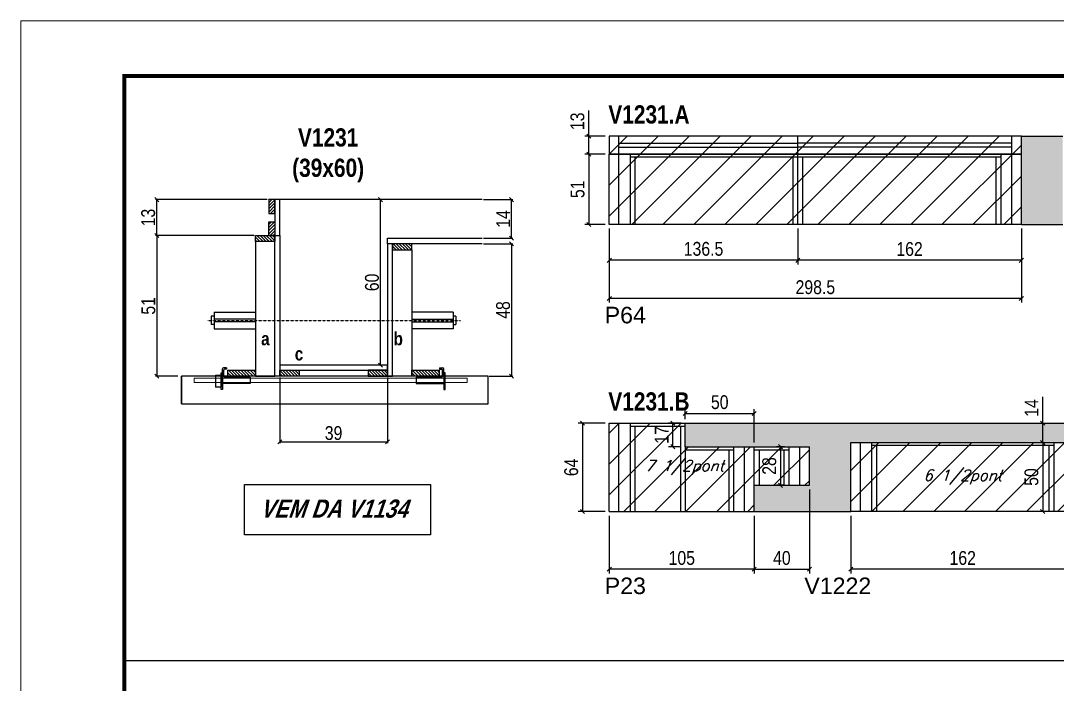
# Model space of a CAD drawing. Extents: x 3309 to 9563, y -2522 to 14608.
# Drawn here: x 3309 to 4060, y 7236 to 7716 of the extents above; entities that cross this region are included whole.
import ezdxf

# ---------------------------------------------------------------- set-up
doc = ezdxf.new("R2010")
doc.units = 0
doc.linetypes.add('DASHED', pattern=[0.75, 0.5, -0.25])
doc.linetypes.add('HIDDEN', pattern=[0.375, 0.25, -0.125])
for name, color, linetype in [('5', 5, 'Continuous'), ('barrote', 251, 'Continuous'), ('COTA', 241, 'Continuous'), ('detalhes', 4, 'Continuous'), ('NOMENCLATURA', 7, 'Continuous'), ('Painéis', 200, 'Continuous'), ('presilha', 1, 'Continuous'), ('SARR_2.2x10', 60, 'Continuous'), ('SARR_2.2x7', 40, 'Continuous'), ('SARR_3.5x7', 81, 'Continuous'), ('SARR_EDITAR', 141, 'Continuous'), ('TENSOR', 3, 'Continuous'), ('texto', 7, 'Continuous')]:
    doc.layers.add(name, color=color, linetype=linetype)
for name, color, linetype, lineweight in [('CONCRETO', 251, 'Continuous', 25), ('Folhas', 255, 'Continuous', 9), ('Hachura', 251, 'Continuous', 9), ('SARRAFO DE PRESSAO', 251, 'DASHED', 9), ('SCO-___-LAJ', 2, 'Continuous', 0)]:
    doc.layers.add(name, color=color, linetype=linetype, lineweight=lineweight)
doc.styles.add('COTA TECNICA', font='techl___.ttf', dxfattribs={"height": 10})
doc.styles.add('COTA TECNICA 2X', font='techl___.ttf', dxfattribs={"height": 10})
doc.styles.add('Romans', font='romans.shx')
doc.styles.get("Standard").update_dxf_attribs({"font": 'arial.ttf'})
doc.styles.add('TECNICA', font='techb___.ttf', dxfattribs={"height": 10})
doc.dimstyles.new('PAINEL', dxfattribs={"dimtxt": 10, "dimasz": 3, "dimexe": 3, "dimexo": 3, "dimgap": 3, "dimtad": 1, "dimdec": 1, "dimzin": 12, "dimdsep": 46, "dimtxsty": 'COTA TECNICA', "dimblk1": 'OBLIQUE', "dimblk2": 'OBLIQUE', "dimsah": 1, "dimcen": 0.9, "dimclrd": 4, "dimclre": 4, "dimclrt": 240, "dimadec": 1, "dimazin": 3, "dimtfac": 1, "dimtdec": 1, "dimtmove": 0, "dimatfit": 3, "dimfxl": 1, "dimtolj": 1, "dimtzin": 12, "dimarcsym": 0})
doc.dimstyles.new('SECAO', dxfattribs={"dimscale": 0.333333, "dimtxt": 5, "dimasz": 9, "dimexe": 3, "dimexo": 3, "dimgap": 3, "dimtad": 1, "dimdec": 1, "dimlfac": 0.5, "dimzin": 12, "dimdsep": 46, "dimtxsty": 'COTA TECNICA 2X', "dimblk1": 'OBLIQUE', "dimblk2": 'OBLIQUE', "dimsah": 1, "dimcen": 0.9, "dimclrd": 4, "dimclre": 4, "dimclrt": 240, "dimadec": 1, "dimazin": 3, "dimtfac": 1, "dimtdec": 1, "dimtmove": 0, "dimatfit": 3, "dimfxl": 1, "dimtolj": 1, "dimtzin": 12, "dimarcsym": 0})
pattern_1 = [(225, (127005.5643, 40681.1047), (1.122532015, -1.122532015), [])]

# ---------------------------------------------------------------- blocks, each defined once
blk = doc.blocks.new('9999999999')
at = {"layer": 'Folhas'}
blk.add_lwpolyline([(98138.98, 34190.21), (99623.98, 34190.21), (99623.98, 35240.21), (98138.98, 35240.21)], close=True, dxfattribs=at)
at = {"layer": 'Folhas', "color": 30, "const_width": 3}
blk.add_lwpolyline([(98213.98, 34230.21), (99583.98, 34230.21), (99583.98, 35200.21), (98213.98, 35200.21)], close=True, dxfattribs=at)
blk = doc.blocks.new('PRESILHA METÁLICA 1')
at = {"layer": 'presilha'}
for p, q in [((0, 13), (6, 13)), ((0, 13), (0, 0)), ((6, 15.5), (7.5, 15.5)), ((6, -2.5), (6, 15.5)), ((6, 13), (6, 0)), ((7.5, 10.6), (7.5, 19.9)), ((7.5, 15.5), (7.5, -2.5)), ((12, 21), (8.6, 21)), ((9, 11.6), (9, 18.9)), ((12, 19.5), (9.6, 19.5)), ((12, 21), (12, 19.5)), ((6, 0), (0, 0)), ((37.5, 4.1), (7.5, 4.1)), ((37.5, 11), (9.6, 11)), ((37.5, 11), (37.5, 4.1)), ((7.5, -2.5), (6, -2.5))]:
    blk.add_line(p, q, dxfattribs=at)
for centre, radius, start, end in [((8.6, 19.9), 1.14, 90, 180), ((9.6, 18.9), 0.57, 90, 180), ((9.6, 11.6), 0.57, 180, 270)]:
    blk.add_arc(centre, radius, start, end, dxfattribs=at)
blk = doc.blocks.new('PRESILHA METÁLICA 2')
at = {"layer": 'presilha'}
for p, q in [((-5.2, 23.5), (-5.2, 22)), ((-5.2, 23.5), (-1.9, 23.5)), ((-30.8, 13.5), (-30.8, 6.6)), ((-30.8, 13.5), (-2.8, 13.5)), ((-5.2, 22), (-2.8, 22)), ((-2.2, 14.1), (-2.2, 21.4)), ((0.8, 18), (-0.8, 18)), ((-0.8, 18), (-0.8, 0)), ((-0.8, 14.6), (-0.8, 22.4)), ((0.8, 0), (0.8, 18)), ((-30.8, 6.6), (-0.8, 6.6)), ((-0.8, 0), (0.8, 0))]:
    blk.add_line(p, q, dxfattribs=at)
for centre, radius, start, end in [((-1.9, 22.4), 1.14, 0, 90), ((-2.8, 21.4), 0.57, 0, 90), ((-2.8, 14.1), 0.57, 270, 0)]:
    blk.add_arc(centre, radius, start, end, dxfattribs=at)
blk = doc.blocks.new('_Oblique')
at = {"color": 0, "linetype": 'ByBlock', "lineweight": -2}
blk.add_line((-0.5, -0.5), (0.5, 0.5), dxfattribs=at)
blk = doc.blocks.new('*D558')
at = {"layer": 'COTA', "color": 4, "lineweight": -2, "transparency": 16777216}
for p, q in [((3478.39, 7560.77), (3406.95, 7560.77)), ((3407.95, 7560.77), (3407.95, 7458.77)), ((3423.18, 7458.77), (3406.95, 7458.77))]:
    blk.add_line(p, q, dxfattribs=at)
at = {"layer": 'Defpoints', "color": 0, "transparency": 16777216}
for p in [(3479.39, 7560.77), (3407.95, 7458.77), (3424.18, 7458.77)]:
    blk.add_point(p, dxfattribs=at)
at = {"layer": 'COTA', "color": 4, "lineweight": -2, "transparency": 16777216, "xscale": 3, "yscale": 3, "zscale": 3}
for p, rotation in [((3407.95, 7560.77), 90), ((3407.95, 7458.77), 270)]:
    blk.add_blockref('_Oblique', p, dxfattribs=dict(at, rotation=rotation))
at = {"layer": 'COTA', "color": 240, "transparency": 16777216, "insert": (3401.84, 7509.77), "char_height": 10, "attachment_point": 5, "rotation": 90, "style": 'COTA TECNICA 2X'}
blk.add_mtext('\\A1;51', dxfattribs=at)
blk = doc.blocks.new('*D559')
at = {"layer": 'COTA', "color": 4, "lineweight": -2, "transparency": 16777216}
for p, q in [((3644.69, 7554.77), (3665.91, 7554.77)), ((3664.91, 7554.77), (3664.91, 7458.77)), ((3648.81, 7458.77), (3665.91, 7458.77))]:
    blk.add_line(p, q, dxfattribs=at)
at = {"layer": 'Defpoints', "color": 0, "transparency": 16777216}
for p in [(3643.69, 7554.77), (3647.81, 7458.77), (3664.91, 7458.77)]:
    blk.add_point(p, dxfattribs=at)
at = {"layer": 'COTA', "color": 4, "lineweight": -2, "transparency": 16777216, "xscale": 3, "yscale": 3, "zscale": 3}
for p, rotation in [((3664.91, 7554.77), 90), ((3664.91, 7458.77), 270)]:
    blk.add_blockref('_Oblique', p, dxfattribs=dict(at, rotation=rotation))
at = {"layer": 'COTA', "color": 240, "transparency": 16777216, "insert": (3658.82, 7506.77), "char_height": 10, "attachment_point": 5, "rotation": 90, "style": 'COTA TECNICA 2X'}
blk.add_mtext('\\A1;48', dxfattribs=at)
blk = doc.blocks.new('*D560')
at = {"layer": 'COTA', "color": 4, "lineweight": -2, "transparency": 16777216}
for p, q in [((3573.99, 7586.77), (3568.92, 7586.77)), ((3569.92, 7466.77), (3569.92, 7586.77)), ((3573.99, 7466.77), (3568.92, 7466.77))]:
    blk.add_line(p, q, dxfattribs=at)
at = {"layer": 'Defpoints', "color": 0, "transparency": 16777216}
for p in [(3569.92, 7586.77), (3574.99, 7586.77), (3574.99, 7466.77)]:
    blk.add_point(p, dxfattribs=at)
at = {"layer": 'COTA', "color": 4, "lineweight": -2, "transparency": 16777216, "xscale": 3, "yscale": 3, "zscale": 3}
for p, rotation in [((3569.92, 7586.77), 90), ((3569.92, 7466.77), 270)]:
    blk.add_blockref('_Oblique', p, dxfattribs=dict(at, rotation=rotation))
at = {"layer": 'COTA', "color": 240, "transparency": 16777216, "insert": (3563.82, 7526.77), "char_height": 10, "attachment_point": 5, "rotation": 90, "style": 'COTA TECNICA 2X'}
blk.add_mtext('\\A1;60', dxfattribs=at)
blk = doc.blocks.new('*D561')
at = {"layer": 'COTA', "color": 4, "lineweight": -2, "transparency": 16777216}
for p, q in [((3644.69, 7586.77), (3665.91, 7586.77)), ((3664.91, 7558.77), (3664.91, 7586.77)), ((3644.69, 7558.77), (3665.91, 7558.77))]:
    blk.add_line(p, q, dxfattribs=at)
at = {"layer": 'Defpoints', "color": 0, "transparency": 16777216}
for p in [(3643.69, 7586.77), (3664.91, 7586.77), (3643.69, 7558.77)]:
    blk.add_point(p, dxfattribs=at)
at = {"layer": 'COTA', "color": 4, "lineweight": -2, "transparency": 16777216, "xscale": 3, "yscale": 3, "zscale": 3}
for p, rotation in [((3664.91, 7586.77), 90), ((3664.91, 7558.77), 270)]:
    blk.add_blockref('_Oblique', p, dxfattribs=dict(at, rotation=rotation))
at = {"layer": 'COTA', "color": 240, "transparency": 16777216, "insert": (3658.84, 7572.77), "char_height": 10, "attachment_point": 5, "rotation": 90, "style": 'COTA TECNICA 2X'}
blk.add_mtext('\\A1;14', dxfattribs=at)
blk = doc.blocks.new('*D562')
at = {"layer": 'COTA', "color": 4, "lineweight": -2, "transparency": 16777216}
for p, q in [((3487.99, 7586.77), (3406.95, 7586.77)), ((3407.95, 7560.77), (3407.95, 7586.77)), ((3478.39, 7560.77), (3406.95, 7560.77))]:
    blk.add_line(p, q, dxfattribs=at)
at = {"layer": 'Defpoints', "color": 0, "transparency": 16777216}
for p in [(3407.95, 7586.77), (3488.99, 7586.77), (3479.39, 7560.77)]:
    blk.add_point(p, dxfattribs=at)
at = {"layer": 'COTA', "color": 4, "lineweight": -2, "transparency": 16777216, "xscale": 3, "yscale": 3, "zscale": 3}
for p, rotation in [((3407.95, 7586.77), 90), ((3407.95, 7560.77), 270)]:
    blk.add_blockref('_Oblique', p, dxfattribs=dict(at, rotation=rotation))
at = {"layer": 'COTA', "color": 240, "transparency": 16777216, "insert": (3401.73, 7573.77), "char_height": 10, "attachment_point": 5, "rotation": 90, "style": 'COTA TECNICA 2X'}
blk.add_mtext('\\A1;13', dxfattribs=at)
blk = doc.blocks.new('*D563')
at = {"layer": 'COTA', "color": 4, "lineweight": -2, "transparency": 16777216}
for p, q in [((3496.99, 7457.77), (3496.99, 7410.29)), ((3574.99, 7457.77), (3574.99, 7410.29)), ((3496.99, 7411.29), (3574.99, 7411.29))]:
    blk.add_line(p, q, dxfattribs=at)
at = {"layer": 'Defpoints', "color": 0, "transparency": 16777216}
for p in [(3496.99, 7458.77), (3574.99, 7458.77), (3574.99, 7411.29)]:
    blk.add_point(p, dxfattribs=at)
at = {"layer": 'COTA', "color": 4, "lineweight": -2, "transparency": 16777216, "xscale": 3, "yscale": 3, "zscale": 3, "rotation": 180}
blk.add_blockref('_Oblique', (3496.99, 7411.29), dxfattribs=at)
at = {"layer": 'COTA', "color": 4, "lineweight": -2, "transparency": 16777216, "xscale": 3, "yscale": 3, "zscale": 3}
blk.add_blockref('_Oblique', (3574.99, 7411.29), dxfattribs=at)
at = {"layer": 'COTA', "color": 240, "transparency": 16777216, "insert": (3535.99, 7417.54), "char_height": 10, "attachment_point": 5, "style": 'COTA TECNICA 2X'}
blk.add_mtext('\\A1;39', dxfattribs=at)
blk = doc.blocks.new('*D564')
at = {"layer": 'COTA', "color": 4, "linetype": 'ByBlock', "lineweight": -2, "transparency": 16777216}
for p, q in [((3872.22, 7565.74), (3872.22, 7539.82)), ((4034.22, 7565.74), (4034.22, 7539.82)), ((4034.22, 7542.82), (3872.22, 7542.82))]:
    blk.add_line(p, q, dxfattribs=at)
at = {"layer": 'Defpoints', "color": 0, "linetype": 'ByBlock', "transparency": 16777216}
for p in [(3872.22, 7568.74), (4034.22, 7568.74), (3872.22, 7542.82)]:
    blk.add_point(p, dxfattribs=at)
at = {"layer": 'COTA', "color": 4, "linetype": 'ByBlock', "lineweight": -2, "transparency": 16777216, "xscale": 3, "yscale": 3, "zscale": 3, "rotation": 180}
blk.add_blockref('_Oblique', (3872.22, 7542.82), dxfattribs=at)
at = {"layer": 'COTA', "color": 4, "linetype": 'ByBlock', "lineweight": -2, "transparency": 16777216, "xscale": 3, "yscale": 3, "zscale": 3}
blk.add_blockref('_Oblique', (4034.22, 7542.82), dxfattribs=at)
at = {"layer": 'COTA', "color": 240, "linetype": 'ByBlock', "transparency": 16777216, "insert": (3953.22, 7550.92), "char_height": 10, "attachment_point": 5, "style": 'COTA TECNICA'}
blk.add_mtext('\\A1;162', dxfattribs=at)
blk = doc.blocks.new('*D565')
at = {"layer": 'COTA', "color": 4, "linetype": 'ByBlock', "lineweight": -2, "transparency": 16777216}
for p, q in [((3735.72, 7565.74), (3735.72, 7539.82)), ((3872.22, 7565.74), (3872.22, 7539.82)), ((3872.22, 7542.82), (3735.72, 7542.82))]:
    blk.add_line(p, q, dxfattribs=at)
at = {"layer": 'Defpoints', "color": 0, "linetype": 'ByBlock', "transparency": 16777216}
for p in [(3735.72, 7568.74), (3872.22, 7568.74), (3735.72, 7542.82)]:
    blk.add_point(p, dxfattribs=at)
at = {"layer": 'COTA', "color": 4, "linetype": 'ByBlock', "lineweight": -2, "transparency": 16777216, "xscale": 3, "yscale": 3, "zscale": 3, "rotation": 180}
blk.add_blockref('_Oblique', (3735.72, 7542.82), dxfattribs=at)
at = {"layer": 'COTA', "color": 4, "linetype": 'ByBlock', "lineweight": -2, "transparency": 16777216, "xscale": 3, "yscale": 3, "zscale": 3}
blk.add_blockref('_Oblique', (3872.22, 7542.82), dxfattribs=at)
at = {"layer": 'COTA', "color": 240, "linetype": 'ByBlock', "transparency": 16777216, "insert": (3803.97, 7551.04), "char_height": 10, "attachment_point": 5, "style": 'COTA TECNICA'}
blk.add_mtext('\\A1;136.5', dxfattribs=at)
blk = doc.blocks.new('*D566')
at = {"layer": 'COTA', "color": 4, "linetype": 'ByBlock', "lineweight": -2, "transparency": 16777216}
for p, q in [((3735.72, 7565.74), (3735.72, 7512.11)), ((4034.22, 7565.74), (4034.22, 7512.11)), ((4034.22, 7515.11), (3735.72, 7515.11))]:
    blk.add_line(p, q, dxfattribs=at)
at = {"layer": 'Defpoints', "color": 0, "linetype": 'ByBlock', "transparency": 16777216}
for p in [(3735.72, 7568.74), (4034.22, 7568.74), (3735.72, 7515.11)]:
    blk.add_point(p, dxfattribs=at)
at = {"layer": 'COTA', "color": 4, "linetype": 'ByBlock', "lineweight": -2, "transparency": 16777216, "xscale": 3, "yscale": 3, "zscale": 3, "rotation": 180}
blk.add_blockref('_Oblique', (3735.72, 7515.11), dxfattribs=at)
at = {"layer": 'COTA', "color": 4, "linetype": 'ByBlock', "lineweight": -2, "transparency": 16777216, "xscale": 3, "yscale": 3, "zscale": 3}
blk.add_blockref('_Oblique', (4034.22, 7515.11), dxfattribs=at)
at = {"layer": 'COTA', "color": 240, "linetype": 'ByBlock', "transparency": 16777216, "insert": (3884.97, 7523.25), "char_height": 10, "attachment_point": 5, "style": 'COTA TECNICA'}
blk.add_mtext('\\A1;298.5', dxfattribs=at)
blk = doc.blocks.new('*D568')
at = {"layer": 'COTA', "color": 4, "lineweight": -2, "transparency": 16777216}
for p, q in [((3732.72, 7619.74), (3717.88, 7619.74)), ((3720.88, 7619.74), (3720.88, 7568.74)), ((3732.72, 7568.74), (3717.88, 7568.74))]:
    blk.add_line(p, q, dxfattribs=at)
at = {"layer": 'Defpoints', "color": 0, "transparency": 16777216}
for p in [(3735.72, 7619.74), (3720.88, 7568.74), (3735.72, 7568.74)]:
    blk.add_point(p, dxfattribs=at)
at = {"layer": 'COTA', "color": 4, "lineweight": -2, "transparency": 16777216, "xscale": 3, "yscale": 3, "zscale": 3}
for p, rotation in [((3720.88, 7619.74), 90), ((3720.88, 7568.74), 270)]:
    blk.add_blockref('_Oblique', p, dxfattribs=dict(at, rotation=rotation))
at = {"layer": 'COTA', "color": 240, "transparency": 16777216, "insert": (3712.77, 7594.24), "char_height": 10, "attachment_point": 5, "rotation": 90, "style": 'COTA TECNICA'}
blk.add_mtext('\\A1;51', dxfattribs=at)
blk = doc.blocks.new('*D569')
at = {"layer": 'COTA', "color": 4, "lineweight": -2, "transparency": 16777216}
for p, q in [((3720.88, 7632.74), (3720.88, 7651.25)), ((3732.72, 7632.74), (3717.88, 7632.74)), ((3720.88, 7619.74), (3720.88, 7632.74)), ((3732.72, 7619.74), (3717.88, 7619.74))]:
    blk.add_line(p, q, dxfattribs=at)
at = {"layer": 'Defpoints', "color": 0, "transparency": 16777216}
for p in [(3720.88, 7632.74), (3735.72, 7632.74), (3735.72, 7619.74)]:
    blk.add_point(p, dxfattribs=at)
at = {"layer": 'COTA', "color": 4, "lineweight": -2, "transparency": 16777216, "xscale": 3, "yscale": 3, "zscale": 3}
for p, rotation in [((3720.88, 7632.74), 90), ((3720.88, 7619.74), 270)]:
    blk.add_blockref('_Oblique', p, dxfattribs=dict(at, rotation=rotation))
at = {"layer": 'COTA', "color": 240, "transparency": 16777216, "insert": (3712.67, 7643.5), "char_height": 10, "attachment_point": 5, "rotation": 90, "style": 'COTA TECNICA'}
blk.add_mtext('\\A1;13', dxfattribs=at)
blk = doc.blocks.new('*D654')
at = {"layer": 'COTA', "color": 4, "lineweight": -2, "transparency": 16777216}
for p, q in [((3735.72, 7357.73), (3735.72, 7315.92)), ((3840.72, 7357.73), (3840.72, 7315.92)), ((3840.72, 7318.92), (3735.72, 7318.92))]:
    blk.add_line(p, q, dxfattribs=at)
at = {"layer": 'Defpoints', "color": 0, "transparency": 16777216}
for p in [(3735.72, 7360.73), (3840.72, 7360.73), (3735.72, 7318.92)]:
    blk.add_point(p, dxfattribs=at)
at = {"layer": 'COTA', "color": 4, "lineweight": -2, "transparency": 16777216, "xscale": 3, "yscale": 3, "zscale": 3, "rotation": 180}
blk.add_blockref('_Oblique', (3735.72, 7318.92), dxfattribs=at)
at = {"layer": 'COTA', "color": 4, "lineweight": -2, "transparency": 16777216, "xscale": 3, "yscale": 3, "zscale": 3}
blk.add_blockref('_Oblique', (3840.72, 7318.92), dxfattribs=at)
at = {"layer": 'COTA', "color": 240, "transparency": 16777216, "insert": (3788.22, 7327.03), "char_height": 10, "attachment_point": 5, "style": 'COTA TECNICA'}
blk.add_mtext('\\A1;105', dxfattribs=at)
blk = doc.blocks.new('*D655')
at = {"layer": 'COTA', "color": 4, "lineweight": -2, "transparency": 16777216}
for p, q in [((3910.72, 7357.73), (3910.72, 7315.92)), ((4072.72, 7357.73), (4072.72, 7315.92)), ((4072.72, 7318.92), (3910.72, 7318.92))]:
    blk.add_line(p, q, dxfattribs=at)
at = {"layer": 'Defpoints', "color": 0, "transparency": 16777216}
for p in [(3910.72, 7360.73), (4072.72, 7360.73), (3910.72, 7318.92)]:
    blk.add_point(p, dxfattribs=at)
at = {"layer": 'COTA', "color": 4, "lineweight": -2, "transparency": 16777216, "xscale": 3, "yscale": 3, "zscale": 3, "rotation": 180}
blk.add_blockref('_Oblique', (3910.72, 7318.92), dxfattribs=at)
at = {"layer": 'COTA', "color": 4, "lineweight": -2, "transparency": 16777216, "xscale": 3, "yscale": 3, "zscale": 3}
blk.add_blockref('_Oblique', (4072.72, 7318.92), dxfattribs=at)
at = {"layer": 'COTA', "color": 240, "transparency": 16777216, "insert": (3991.72, 7327.02), "char_height": 10, "attachment_point": 5, "style": 'COTA TECNICA'}
blk.add_mtext('\\A1;162', dxfattribs=at)
blk = doc.blocks.new('*D656')
at = {"layer": 'COTA', "color": 4, "lineweight": -2, "transparency": 16777216}
for p, q in [((3790.72, 7427.73), (3790.72, 7434.83)), ((3840.72, 7410.73), (3840.72, 7434.83)), ((3790.72, 7431.83), (3840.72, 7431.83))]:
    blk.add_line(p, q, dxfattribs=at)
at = {"layer": 'Defpoints', "color": 0, "transparency": 16777216}
for p in [(3840.72, 7431.83), (3790.72, 7424.73), (3840.72, 7407.73)]:
    blk.add_point(p, dxfattribs=at)
at = {"layer": 'COTA', "color": 4, "lineweight": -2, "transparency": 16777216, "xscale": 3, "yscale": 3, "zscale": 3, "rotation": 180}
blk.add_blockref('_Oblique', (3790.72, 7431.83), dxfattribs=at)
at = {"layer": 'COTA', "color": 4, "lineweight": -2, "transparency": 16777216, "xscale": 3, "yscale": 3, "zscale": 3}
blk.add_blockref('_Oblique', (3840.72, 7431.83), dxfattribs=at)
at = {"layer": 'COTA', "color": 240, "transparency": 16777216, "insert": (3815.72, 7439.94), "char_height": 10, "attachment_point": 5, "style": 'COTA TECNICA'}
blk.add_mtext('\\A1;50', dxfattribs=at)
blk = doc.blocks.new('*D657')
at = {"layer": 'COTA', "color": 4, "lineweight": -2, "transparency": 16777216}
for p, q in [((3787.72, 7424.73), (3778.71, 7424.73)), ((3781.71, 7407.73), (3781.71, 7424.73)), ((3787.72, 7407.73), (3778.71, 7407.73))]:
    blk.add_line(p, q, dxfattribs=at)
at = {"layer": 'Defpoints', "color": 0, "transparency": 16777216}
for p in [(3781.71, 7424.73), (3790.72, 7424.73), (3790.72, 7407.73)]:
    blk.add_point(p, dxfattribs=at)
at = {"layer": 'COTA', "color": 4, "lineweight": -2, "transparency": 16777216, "xscale": 3, "yscale": 3, "zscale": 3}
for p, rotation in [((3781.71, 7424.73), 90), ((3781.71, 7407.73), 270)]:
    blk.add_blockref('_Oblique', p, dxfattribs=dict(at, rotation=rotation))
at = {"layer": 'COTA', "color": 240, "transparency": 16777216, "insert": (3773.64, 7416.23), "char_height": 10, "attachment_point": 5, "rotation": 90, "style": 'COTA TECNICA'}
blk.add_mtext('\\A1;17', dxfattribs=at)
blk = doc.blocks.new('*D658')
at = {"layer": 'COTA', "color": 4, "lineweight": -2, "transparency": 16777216}
for p, q in [((3732.72, 7424.73), (3713.27, 7424.73)), ((3716.27, 7424.73), (3716.27, 7360.73)), ((3732.72, 7360.73), (3713.27, 7360.73))]:
    blk.add_line(p, q, dxfattribs=at)
at = {"layer": 'Defpoints', "color": 0, "transparency": 16777216}
for p in [(3735.72, 7424.73), (3716.27, 7360.73), (3735.72, 7360.73)]:
    blk.add_point(p, dxfattribs=at)
at = {"layer": 'COTA', "color": 4, "lineweight": -2, "transparency": 16777216, "xscale": 3, "yscale": 3, "zscale": 3}
for p, rotation in [((3716.27, 7424.73), 90), ((3716.27, 7360.73), 270)]:
    blk.add_blockref('_Oblique', p, dxfattribs=dict(at, rotation=rotation))
at = {"layer": 'COTA', "color": 240, "transparency": 16777216, "insert": (3708.16, 7392.73), "char_height": 10, "attachment_point": 5, "rotation": 90, "style": 'COTA TECNICA'}
blk.add_mtext('\\A1;64', dxfattribs=at)
blk = doc.blocks.new('*D659')
at = {"layer": 'COTA', "color": 4, "lineweight": -2, "transparency": 16777216}
for p, q in [((3880.72, 7376.73), (3880.72, 7315.92)), ((3840.72, 7357.73), (3840.72, 7315.92)), ((3840.72, 7318.92), (3880.72, 7318.92))]:
    blk.add_line(p, q, dxfattribs=at)
at = {"layer": 'Defpoints', "color": 0, "transparency": 16777216}
for p in [(3880.72, 7379.73), (3840.72, 7360.73), (3880.72, 7318.92)]:
    blk.add_point(p, dxfattribs=at)
at = {"layer": 'COTA', "color": 4, "lineweight": -2, "transparency": 16777216, "xscale": 3, "yscale": 3, "zscale": 3, "rotation": 180}
blk.add_blockref('_Oblique', (3840.72, 7318.92), dxfattribs=at)
at = {"layer": 'COTA', "color": 4, "lineweight": -2, "transparency": 16777216, "xscale": 3, "yscale": 3, "zscale": 3}
blk.add_blockref('_Oblique', (3880.72, 7318.92), dxfattribs=at)
at = {"layer": 'COTA', "color": 240, "transparency": 16777216, "insert": (3860.72, 7327.02), "char_height": 10, "attachment_point": 5, "style": 'COTA TECNICA'}
blk.add_mtext('\\A1;40', dxfattribs=at)
blk = doc.blocks.new('*D660')
at = {"layer": 'COTA', "color": 4, "lineweight": -2, "transparency": 16777216}
for p, q in [((3862.72, 7407.73), (3856.73, 7407.73)), ((3859.73, 7407.73), (3859.73, 7379.73)), ((3862.72, 7379.73), (3856.73, 7379.73))]:
    blk.add_line(p, q, dxfattribs=at)
at = {"layer": 'Defpoints', "color": 0, "transparency": 16777216}
for p in [(3865.72, 7407.73), (3859.73, 7379.73), (3865.72, 7379.73)]:
    blk.add_point(p, dxfattribs=at)
at = {"layer": 'COTA', "color": 4, "lineweight": -2, "transparency": 16777216, "xscale": 3, "yscale": 3, "zscale": 3}
for p, rotation in [((3859.73, 7407.73), 90), ((3859.73, 7379.73), 270)]:
    blk.add_blockref('_Oblique', p, dxfattribs=dict(at, rotation=rotation))
at = {"layer": 'COTA', "color": 240, "transparency": 16777216, "insert": (3851.63, 7393.73), "char_height": 10, "attachment_point": 5, "rotation": 90, "style": 'COTA TECNICA'}
blk.add_mtext('\\A1;28', dxfattribs=at)
blk = doc.blocks.new('*D666')
at = {"layer": 'COTA', "color": 4, "lineweight": -2, "transparency": 16777216}
blk.add_line((4049.65, 7410.73), (4049.65, 7360.73), dxfattribs=at)
at = {"layer": 'Defpoints', "color": 0, "transparency": 16777216}
for p in [(4049.65, 7410.73), (4049.65, 7360.73), (4049.65, 7360.73)]:
    blk.add_point(p, dxfattribs=at)
at = {"layer": 'COTA', "color": 4, "lineweight": -2, "transparency": 16777216, "xscale": 3, "yscale": 3, "zscale": 3}
for p, rotation in [((4049.65, 7410.73), 90), ((4049.65, 7360.73), 270)]:
    blk.add_blockref('_Oblique', p, dxfattribs=dict(at, rotation=rotation))
at = {"layer": 'COTA', "color": 240, "transparency": 16777216, "insert": (4041.54, 7385.73), "char_height": 10, "attachment_point": 5, "rotation": 90, "style": 'COTA TECNICA'}
blk.add_mtext('\\A1;50', dxfattribs=at)
blk = doc.blocks.new('*D667')
at = {"layer": 'COTA', "color": 4, "lineweight": -2, "transparency": 16777216}
for p, q in [((4049.65, 7424.73), (4049.65, 7443.85)), ((4049.65, 7410.73), (4049.65, 7424.73))]:
    blk.add_line(p, q, dxfattribs=at)
at = {"layer": 'Defpoints', "color": 0, "transparency": 16777216}
for p in [(4049.65, 7424.73), (4049.65, 7424.73), (4049.65, 7410.73)]:
    blk.add_point(p, dxfattribs=at)
at = {"layer": 'COTA', "color": 4, "lineweight": -2, "transparency": 16777216, "xscale": 3, "yscale": 3, "zscale": 3}
for p, rotation in [((4049.65, 7424.73), 90), ((4049.65, 7410.73), 270)]:
    blk.add_blockref('_Oblique', p, dxfattribs=dict(at, rotation=rotation))
at = {"layer": 'COTA', "color": 240, "transparency": 16777216, "insert": (4041.58, 7435.79), "char_height": 10, "attachment_point": 5, "rotation": 90, "style": 'COTA TECNICA'}
blk.add_mtext('\\A1;14', dxfattribs=at)

msp = doc.modelspace()

# ---------------------------------------------------------------- hatches: boundary and pattern name
at = {"layer": 'COTA'}
h = msp.add_hatch(dxfattribs=at)
h.set_pattern_fill('AR-CONC', color=256, scale=0.03)
h.set_pattern_definition([(50, (40, -780.037), (5.46554, -0.4781726), [0.5715, -6.2865]), (355, (40, -780.037), (-1.0573026, 5.7317054), [0.4572, -5.0292175]), (100.451445, (40.4555, -780.077), (4.4082374, 5.2535326), [0.4857003, -5.3427073]), (46.1842, (40, -778.513), (8.132371, -1.26127), [0.85725, -9.42975]), (96.63556, (40.678, -778.618), (7.122124, 7.422784), [0.728551, -8.014068]), (351.18415, (40, -778.513), (7.122124, 7.422784), [0.685799, -7.543792]), (21, (40.762, -778.894), (4.5484317, -3.067956), [0.5715, -6.2865]), (326, (40.762, -778.894), (1.854061, 5.525639), [0.4572, -5.0292]), (71.451445, (41.141, -779.1496), (6.4024926, 2.457683), [0.4857003, -5.342698]), (37.5, (40, -780.037), (0.0926581, 2.53665117), [0, -4.96824, 0, -5.1054, 0, -5.04825]), (7.5, (40, -780.037), (2.0045899, 3.00541724), [0, -2.91084, 0, -4.85394, 0, -1.92405]), (327.5, (38.3007, -780.037), (4.06771786, -0.1718623), [0, -1.905, 0, -5.9436, 0, -7.8867]), (317.5, (37.5387, -780.037), (4.4438754, 0.7627947), [0, -2.4765, 0, -3.94716, 0, -5.6007])])
h.paths.add_polyline_path([(4064.22, 7619.74), (4064.22, 7632.74), (4034.22, 7632.74), (4034.22, 7619.74), (4034.22, 7568.74), (4064.22, 7568.74)])
h.paths.add_polyline_path([(4219.22, 7568.74), (4249.22, 7568.74), (4249.22, 7632.74), (4219.22, 7632.74), (4219.22, 7619.74)])
h = msp.add_hatch(dxfattribs=at)
h.set_pattern_fill('AR-CONC', color=256, scale=0.03)
h.set_pattern_definition([(50, (-4778.5, -104.945), (5.46554, -0.4781726), [0.5715, -6.2865]), (355, (-4778.5, -104.945), (-1.0573026, 5.7317054), [0.4572, -5.0292175]), (100.451445, (-4778.0445, -104.9847), (4.4082374, 5.2535326), [0.4857003, -5.3427073]), (46.1842, (-4778.5, -103.421), (8.1323712, -1.26127), [0.85725, -9.42975]), (96.63556, (-4777.822, -103.526), (7.122124, 7.422784), [0.7285507, -8.014068]), (351.18415, (-4778.5, -103.421), (7.122124, 7.422784), [0.685799, -7.543792]), (21, (-4777.738, -103.802), (4.5484317, -3.067956), [0.5715, -6.2865]), (326, (-4777.738, -103.802), (1.8540609, 5.525639), [0.4572, -5.0292]), (71.451445, (-4777.359, -104.0575), (6.4024926, 2.457683), [0.4857003, -5.342698]), (37.5, (-4778.5, -104.9449), (0.0926581, 2.53665117), [0, -4.96824, 0, -5.1054, 0, -5.04825]), (7.5, (-4778.5, -104.9449), (2.0045899, 3.00541724), [0, -2.91084, 0, -4.85394, 0, -1.92405]), (327.5, (-4780.1993, -104.9449), (4.06771786, -0.17186232), [0, -1.905, 0, -5.9436, 0, -7.8867]), (317.5, (-4780.9613, -104.945), (4.4438754, 0.7627947), [0, -2.4765, 0, -3.94716, 0, -5.6007])])
h.paths.add_polyline_path([(3910.72, 7410.73), (4122.72, 7410.73), (4122.72, 7360.73), (4152.72, 7360.73), (4152.72, 7408.73), (4352.22, 7408.73), (4352.22, 7424.73), (3790.72, 7424.73), (3790.72, 7407.73), (3880.72, 7407.73), (3880.72, 7379.73), (3840.72, 7379.73), (3840.72, 7360.73), (3910.72, 7360.73)])
at = {"layer": 'Hachura', "linetype": 'ByBlock'}
h = msp.add_hatch(dxfattribs=at)
h.set_pattern_fill('ANSI31', color=256, scale=5)
h.paths.add_polyline_path([(3872.22, 7632.74), (3735.72, 7632.74), (3735.72, 7619.74), (3872.22, 7619.74)])
h.paths.add_polyline_path([(3872.22, 7619.74), (3735.72, 7619.74), (3735.72, 7568.74), (3872.22, 7568.74)])
h.paths.add_polyline_path([(4034.22, 7619.74), (3872.22, 7619.74), (3872.22, 7568.74), (4034.22, 7568.74)])
h.paths.add_polyline_path([(4034.22, 7632.74), (3872.22, 7632.74), (3872.22, 7619.74), (4034.22, 7619.74)])
h.paths.add_polyline_path([(4358.22, 7632.74), (4249.22, 7632.74), (4249.22, 7568.74), (4358.22, 7568.74)])
h = msp.add_hatch(dxfattribs=at)
h.set_pattern_fill('ANSI31', color=256, scale=5)
h.paths.add_polyline_path([(3840.72, 7407.73), (3790.72, 7407.73), (3790.72, 7424.73), (3735.72, 7424.73), (3735.72, 7360.73), (3840.72, 7360.73)])
h.paths.add_polyline_path([(3880.72, 7407.73), (3840.72, 7407.73), (3840.72, 7379.73), (3880.72, 7379.73)])
h.paths.add_polyline_path([(4072.72, 7410.73), (3910.72, 7410.73), (3910.72, 7360.73), (4072.72, 7360.73)])
h.paths.add_polyline_path([(4350.22, 7408.73), (4152.72, 7408.73), (4152.72, 7360.73), (4350.22, 7360.73)])
at = {"layer": 'SARR_2.2x10'}
h = msp.add_hatch(dxfattribs=at)
h.set_pattern_fill('ANSI31', color=256, scale=0.5, angle=90)
h.set_pattern_definition([(135, (36652.9333, -116053.4036), (-1.122532015, -1.122532015), [])])
h.paths.add_polyline_path([(3459.39, 7463.17), (3459.39, 7458.77), (3479.39, 7458.77), (3479.39, 7463.17)])
h = msp.add_hatch(dxfattribs=at)
h.set_pattern_fill('ANSI31', color=256, scale=0.5, angle=90)
h.set_pattern_definition([(135, (36786.1333, -116053.4036), (-1.122532015, -1.122532015), [])])
h.paths.add_polyline_path([(3592.59, 7463.17), (3592.59, 7458.77), (3612.59, 7458.77), (3612.59, 7463.17)])
at = {"layer": 'SARR_2.2x7'}
h = msp.add_hatch(dxfattribs=at)
h.set_pattern_fill('ANSI31', color=256, scale=0.5, angle=180)
h.set_pattern_definition(pattern_1)
h.paths.add_polyline_path([(3488.99, 7576.77), (3493.39, 7576.77), (3493.39, 7586.77), (3488.99, 7586.77)])
h = msp.add_hatch(dxfattribs=at)
h.set_pattern_fill('ANSI31', color=256, scale=0.5, angle=180)
h.set_pattern_definition(pattern_1)
h.paths.add_polyline_path([(3488.99, 7570.77), (3493.39, 7570.77), (3493.39, 7560.77), (3488.99, 7560.77)])
h = msp.add_hatch(dxfattribs=at)
h.set_pattern_fill('ANSI31', color=256, scale=0.5, angle=90)
h.set_pattern_definition([(135, (36666.9333, -115955.8036), (-1.122532015, -1.122532015), [])])
h.paths.add_polyline_path([(3493.39, 7560.77), (3493.39, 7556.37), (3479.39, 7556.37), (3479.39, 7560.77)])
h = msp.add_hatch(dxfattribs=at)
h.set_pattern_fill('ANSI31', color=256, scale=0.5, angle=90)
h.set_pattern_definition([(135, (36686.9333, -115961.8036), (-1.122532015, -1.122532015), [])])
h.paths.add_polyline_path([(3578.59, 7554.77), (3578.59, 7550.37), (3592.59, 7550.37), (3592.59, 7554.77)])
h = msp.add_hatch(dxfattribs=at)
h.set_pattern_fill('ANSI31', color=256, scale=0.5, angle=90)
h.set_pattern_definition([(135, (36732.5333, -116053.4036), (-1.122532015, -1.122532015), [])])
h.paths.add_polyline_path([(3510.99, 7458.77), (3510.99, 7463.17), (3496.99, 7463.17), (3496.99, 7458.77)])
h = msp.add_hatch(dxfattribs=at)
h.set_pattern_fill('ANSI31', color=256, scale=0.5, angle=90)
h.set_pattern_definition([(135, (36772.5333, -116053.4036), (-1.122532015, -1.122532015), [])])
h.paths.add_polyline_path([(3560.99, 7463.17), (3560.99, 7458.77), (3574.99, 7458.77), (3574.99, 7463.17)])

# ---------------------------------------------------------------- linework, layer by layer
at = {"ltscale": 3}
for p, q in [((3447.39, 7502.22), (3447.39, 7496.22)), ((3449.39, 7502.22), (3447.39, 7502.22)), ((3449.39, 7505.22), (3449.39, 7493.22)), ((3449.39, 7505.22), (3479.39, 7505.22)), ((3622.59, 7505.22), (3592.59, 7505.22)), ((3622.59, 7505.22), (3622.59, 7493.22)), ((3624.59, 7502.22), (3622.59, 7502.22)), ((3624.59, 7502.22), (3624.59, 7496.22)), ((3449.39, 7496.22), (3447.39, 7496.22)), ((3479.39, 7500.22), (3449.39, 7500.22)), ((3479.39, 7498.22), (3449.39, 7498.22)), ((3592.59, 7500.22), (3622.59, 7500.22)), ((3592.59, 7498.22), (3622.59, 7498.22)), ((3622.59, 7496.22), (3624.59, 7496.22)), ((3449.39, 7493.22), (3479.39, 7493.22)), ((3622.59, 7493.22), (3592.59, 7493.22))]:
    msp.add_line(p, q, dxfattribs=at)
at = {"layer": 'barrote'}
msp.add_lwpolyline([(3425.94, 7438.77), (3647.86, 7438.77), (3647.86, 7458.77), (3425.94, 7458.77)], close=True, dxfattribs=at)
at = {"layer": 'CONCRETO', "linetype": 'Continuous'}
msp.add_line((3643.69, 7586.77), (3496.99, 7586.77), dxfattribs=at)
at = {"layer": 'COTA'}
for p, q in [((4034.22, 7632.74), (4064.22, 7632.74)), ((4034.22, 7568.74), (4064.22, 7568.74)), ((3790.72, 7424.73), (4352.22, 7424.73)), ((3790.72, 7407.73), (3790.72, 7360.73)), ((3840.72, 7360.73), (3910.72, 7360.73)), ((3384.37, 7252.85), (4754.37, 7252.85))]:
    msp.add_line(p, q, dxfattribs=at)
at = {"layer": 'detalhes', "color": 250}
msp.add_line((3425.94, 7438.77), (3425.94, 7458.77), dxfattribs=at)
at = {"layer": 'NOMENCLATURA', "elevation": 0}
msp.add_lwpolyline([(3471.56, 7380.41), (3606.1, 7380.41), (3606.1, 7343.95), (3471.56, 7343.95)], close=True, dxfattribs=at)
at = {"layer": 'Painéis', "linetype": 'ByBlock'}
for p, q in [((3872.22, 7568.74), (3872.22, 7632.74)), ((4034.22, 7619.74), (3735.72, 7619.74)), ((3735.72, 7568.74), (3735.72, 7619.74)), ((4034.22, 7568.74), (4034.22, 7619.74)), ((4034.22, 7568.74), (3735.72, 7568.74)), ((3735.72, 7424.73), (3790.72, 7424.73)), ((3735.72, 7360.73), (3735.72, 7424.73)), ((3790.72, 7407.73), (3790.72, 7424.73)), ((3790.72, 7407.73), (3880.72, 7407.73)), ((3840.72, 7360.73), (3840.72, 7407.73)), ((3880.72, 7379.73), (3880.72, 7407.73)), ((3910.72, 7360.73), (3910.72, 7410.73)), ((3910.72, 7410.73), (4122.72, 7410.73)), ((3840.72, 7379.73), (3880.72, 7379.73)), ((3735.72, 7360.73), (3840.72, 7360.73)), ((4122.72, 7360.73), (3910.72, 7360.73))]:
    msp.add_line(p, q, dxfattribs=at)
at = {"layer": 'Painéis', "linetype": 'ByBlock', "elevation": 0}
msp.add_lwpolyline([(3735.72, 7619.74), (4034.22, 7619.74), (4034.22, 7632.74), (3735.72, 7632.74)], close=True, dxfattribs=at)
at = {"layer": 'Painéis', "linetype": 'Continuous'}
for points in [[(3493.39, 7560.77), (3496.99, 7560.77), (3496.99, 7586.77), (3493.39, 7586.77)], [(3493.39, 7458.77), (3493.39, 7560.77), (3496.99, 7560.77), (3496.99, 7458.77)], [(3578.59, 7458.77), (3578.59, 7554.77), (3574.99, 7554.77), (3574.99, 7458.77)], [(3574.99, 7466.77), (3496.99, 7466.77), (3496.99, 7463.17), (3574.99, 7463.17)]]:
    msp.add_lwpolyline(points, close=True, dxfattribs=at)
at = {"layer": 'Painéis', "linetype": 'Continuous', "elevation": 0}
msp.add_lwpolyline([(3643.69, 7554.77), (3574.99, 7554.77), (3574.99, 7558.77), (3643.69, 7558.77)], dxfattribs=at)
at = {"layer": 'SARR_2.2x10'}
for points in [[(3459.39, 7463.17), (3479.39, 7463.17), (3479.39, 7458.77), (3459.39, 7458.77)], [(3592.59, 7463.17), (3612.59, 7463.17), (3612.59, 7458.77), (3592.59, 7458.77)]]:
    msp.add_lwpolyline(points, close=True, dxfattribs=at)
at = {"layer": 'SARR_2.2x7', "linetype": 'Continuous'}
for p, q in [((3742.72, 7619.74), (3742.72, 7632.74)), ((4027.22, 7619.74), (4027.22, 7632.74)), ((3742.72, 7568.74), (3742.72, 7619.74)), ((3872.22, 7617.54), (3750.72, 7617.54)), ((4019.22, 7617.54), (3872.22, 7617.54)), ((4027.22, 7568.74), (4027.22, 7619.74)), ((3742.72, 7360.73), (3742.72, 7424.73)), ((3750.72, 7422.53), (3790.72, 7422.53)), ((3790.72, 7405.53), (3825.72, 7405.53)), ((3833.72, 7360.73), (3833.72, 7407.73)), ((3840.72, 7405.53), (3865.72, 7405.53)), ((3873.72, 7379.73), (3873.72, 7407.73)), ((3917.72, 7360.73), (3917.72, 7410.73)), ((4057.72, 7408.53), (3925.72, 7408.53))]:
    msp.add_line(p, q, dxfattribs=at)
at = {"layer": 'SARR_2.2x7'}
for points in [[(3488.99, 7586.77), (3488.99, 7576.77), (3493.39, 7576.77), (3493.39, 7586.77)], [(3488.99, 7560.77), (3488.99, 7570.77), (3493.39, 7570.77), (3493.39, 7560.77)], [(3496.99, 7463.17), (3510.99, 7463.17), (3510.99, 7458.77), (3496.99, 7458.77)], [(3574.99, 7463.17), (3560.99, 7463.17), (3560.99, 7458.77), (3574.99, 7458.77)]]:
    msp.add_lwpolyline(points, close=True, dxfattribs=at)
at = {"layer": 'SARR_2.2x7', "elevation": 0}
for points in [[(3479.39, 7560.77), (3493.39, 7560.77), (3493.39, 7556.37), (3479.39, 7556.37)], [(3592.59, 7554.77), (3578.59, 7554.77), (3578.59, 7550.37), (3592.59, 7550.37)]]:
    msp.add_lwpolyline(points, close=True, dxfattribs=at)
at = {"layer": 'SARR_3.5x7'}
for p, q in [((3750.72, 7619.74), (3750.72, 7568.74)), ((3754.22, 7617.54), (3754.22, 7568.74)), ((3868.72, 7617.54), (3868.72, 7568.74)), ((3875.72, 7617.54), (3875.72, 7568.74)), ((4015.72, 7617.54), (4015.72, 7568.74)), ((4019.22, 7619.74), (4019.22, 7568.74)), ((3750.72, 7424.73), (3750.72, 7360.73)), ((3754.22, 7422.53), (3754.22, 7360.73)), ((3787.22, 7422.53), (3787.22, 7360.73)), ((3822.22, 7405.53), (3822.22, 7360.73)), ((3825.72, 7407.73), (3825.72, 7360.73)), ((3844.22, 7405.53), (3844.22, 7379.73)), ((3862.22, 7405.53), (3862.22, 7379.73)), ((3865.72, 7407.73), (3865.72, 7379.73)), ((3925.72, 7410.73), (3925.72, 7360.73)), ((3929.22, 7408.53), (3929.22, 7360.73)), ((4054.22, 7408.53), (4054.22, 7360.73)), ((4057.72, 7410.73), (4057.72, 7360.73))]:
    msp.add_line(p, q, dxfattribs=at)
for points in [[(3493.39, 7556.37), (3479.39, 7556.37), (3479.39, 7458.77), (3493.39, 7458.77)], [(3578.59, 7550.37), (3592.59, 7550.37), (3592.59, 7458.77), (3578.59, 7458.77)]]:
    msp.add_lwpolyline(points, close=True, dxfattribs=at)
at = {"layer": 'SARR_EDITAR'}
for p, q in [((3742.72, 7627.74), (3872.22, 7627.74)), ((3742.72, 7624.74), (3872.22, 7624.74)), ((4027.22, 7627.74), (3872.22, 7627.74)), ((4027.22, 7624.74), (3872.22, 7624.74))]:
    msp.add_line(p, q, dxfattribs=at)
at = {"layer": 'SCO-___-LAJ', "color": 1}
msp.add_lwpolyline([(3434.94, 7457.43), (3632.78, 7457.43), (3632.78, 7454.23), (3434.94, 7454.23)], close=True, dxfattribs=at)
at = {"layer": 'TENSOR', "linetype": 'HIDDEN', "ltscale": 0.5}
msp.add_line((3444.39, 7499.22), (3627.9, 7499.22), dxfattribs=at)

# ---------------------------------------------------------------- block references
at = {"layer": 'presilha', "xscale": 0.6666666666666666, "yscale": 0.6666666666666666, "zscale": 0.6666666666666666}
for name, p in [('PRESILHA METÁLICA 1', (3450.53, 7450.8)), ('PRESILHA METÁLICA 2', (3616.27, 7449.13))]:
    msp.add_blockref(name, p, dxfattribs=at)
at = {"layer": 'SARRAFO DE PRESSAO', "color": 6, "linetype": 'ByBlock'}
msp.add_blockref('9999999999', (-94829.61, -27523.8), dxfattribs=at)

# ---------------------------------------------------------------- texts
at = {"layer": '5', "linetype": 'Continuous'}
for s, p in [('P64', (3732.38, 7497.1)), ('P23', (3732.43, 7300.9)), ('V1222', (3877, 7300.9))]:
    msp.add_text(s, height=12, rotation=359.99996, dxfattribs=at).set_placement(p)
at = {"layer": 'detalhes', "style": 'TECNICA'}
for s, p in [('a', (3483.52, 7481.2)), ('b', (3579.49, 7481.19)), ('c', (3507.89, 7470.24))]:
    msp.add_text(s, height=9.6, dxfattribs=at).set_placement(p)
at = {"layer": 'NOMENCLATURA', "style": 'TECNICA'}
for s, p in [('V1231.A', (3735, 7641.92)), ('V1231.B', (3735, 7433.92))]:
    msp.add_text(s, height=13.2, dxfattribs=at).set_placement(p)
at = {"layer": 'NOMENCLATURA', "insert": (3532.05, 7638.46), "char_height": 13.2, "attachment_point": 2, "style": 'TECNICA'}
msp.add_mtext_dynamic_manual_height_columns('V1231\\P(39x60)', width=300.2766, gutter_width=1, heights=[0], dxfattribs=at)
at = {"layer": 'NOMENCLATURA', "insert": (3535.99, 7369.44), "char_height": 13.2, "width": 300.2766, "attachment_point": 2, "style": 'TECNICA'}
msp.add_mtext('{\\Q19;VEM DA V1134}', dxfattribs=at)
at = {"layer": 'texto', "color": 2, "char_height": 8, "attachment_point": 5, "style": 'Romans'}
for s, insert in [('{\\Q19;\\C256;7 1/2pont}', (3790.22, 7392.73)), ('{\\Q19;\\C256;6 1/2pont}', (3991.72, 7385.73))]:
    msp.add_mtext(s, dxfattribs=dict(at, insert=insert))

# ---------------------------------------------------------------- dimensions: what is measured, and where the dimension line sits
at = {"layer": 'COTA'}
for base, p1, p2, dimstyle, picture, middle in [((3720.88, 7632.74), (3735.72, 7619.74), (3735.72, 7632.74), 'PAINEL', '*D569', (3712.67, 7643.5)), ((3720.88, 7568.74), (3735.72, 7619.74), (3735.72, 7568.74), 'PAINEL', '*D568', (3712.77, 7594.24)), ((3407.95, 7586.77), (3479.39, 7560.77), (3488.99, 7586.77), 'SECAO', '*D562', (3401.73, 7573.77)), ((3569.92, 7586.77), (3574.99, 7466.77), (3574.99, 7586.77), 'SECAO', '*D560', (3563.82, 7526.77)), ((3664.91, 7586.77), (3643.69, 7558.77), (3643.69, 7586.77), 'SECAO', '*D561', (3658.84, 7572.77)), ((3407.95, 7458.77, 0), (3479.39, 7560.77), (3424.18, 7458.77, 0), 'SECAO', '*D558', (3401.84, 7509.77, 0)), ((3664.91, 7458.77, 0), (3643.69, 7554.77), (3647.81, 7458.77, 0), 'SECAO', '*D559', (3658.82, 7506.77, 0)), ((4049.65, 7424.73), (4049.65, 7410.73), (4049.65, 7424.73), 'PAINEL', '*D667', (4041.58, 7435.79)), ((3716.27, 7360.73), (3735.72, 7424.73), (3735.72, 7360.73), 'PAINEL', '*D658', (3708.16, 7392.73)), ((3781.71, 7424.73), (3790.72, 7407.73), (3790.72, 7424.73), 'PAINEL', '*D657', (3773.64, 7416.23)), ((4049.65, 7360.73), (4049.65, 7410.73), (4049.65, 7360.73), 'PAINEL', '*D666', (4041.54, 7385.73)), ((3859.73, 7379.73), (3865.72, 7407.73), (3865.72, 7379.73), 'PAINEL', '*D660', (3851.63, 7393.73))]:
    dim = msp.add_linear_dim(base=base, p1=p1, p2=p2, angle=90, dimstyle=dimstyle, dxfattribs=at)
    dim.commit()
    dim.dimension.update_dxf_attribs({"geometry": picture, "text_midpoint": middle})
at = {"layer": 'COTA', "linetype": 'ByBlock'}
dim = msp.add_linear_dim(base=(3735.72, 7542.82), p1=(3872.22, 7568.74), p2=(3735.72, 7568.74), angle=180, dimstyle='PAINEL', override={"dimtmove": 1}, dxfattribs=at)
dim.commit()
dim.dimension.update_dxf_attribs({"geometry": '*D565', "text_midpoint": (3803.97, 7551.04)})
for base, p2, picture, middle in [((3735.72, 7515.11), (3735.72, 7568.74), '*D566', (3884.97, 7523.25)), ((3872.22, 7542.82), (3872.22, 7568.74), '*D564', (3953.22, 7550.92))]:
    dim = msp.add_linear_dim(base=base, p1=(4034.22, 7568.74), p2=p2, angle=180, dimstyle='PAINEL', dxfattribs=at)
    dim.commit()
    dim.dimension.update_dxf_attribs({"geometry": picture, "text_midpoint": middle})
at = {"layer": 'COTA'}
for base, p1, p2, dimstyle, picture, middle in [((3574.99, 7411.29), (3496.99, 7458.77), (3574.99, 7458.77), 'SECAO', '*D563', (3535.99, 7417.54)), ((3840.72, 7431.83), (3790.72, 7424.73), (3840.72, 7407.73), 'PAINEL', '*D656', (3815.72, 7439.94)), ((3880.72, 7318.92), (3840.72, 7360.73), (3880.72, 7379.73), 'PAINEL', '*D659', (3860.72, 7327.02)), ((3735.72, 7318.92), (3840.72, 7360.73), (3735.72, 7360.73), 'PAINEL', '*D654', (3788.22, 7327.03)), ((3910.72, 7318.92), (4072.72, 7360.73), (3910.72, 7360.73), 'PAINEL', '*D655', (3991.72, 7327.02))]:
    dim = msp.add_linear_dim(base=base, p1=p1, p2=p2, dimstyle=dimstyle, dxfattribs=at)
    dim.commit()
    dim.dimension.update_dxf_attribs({"geometry": picture, "text_midpoint": middle})

doc.saveas('drawing.dxf')
